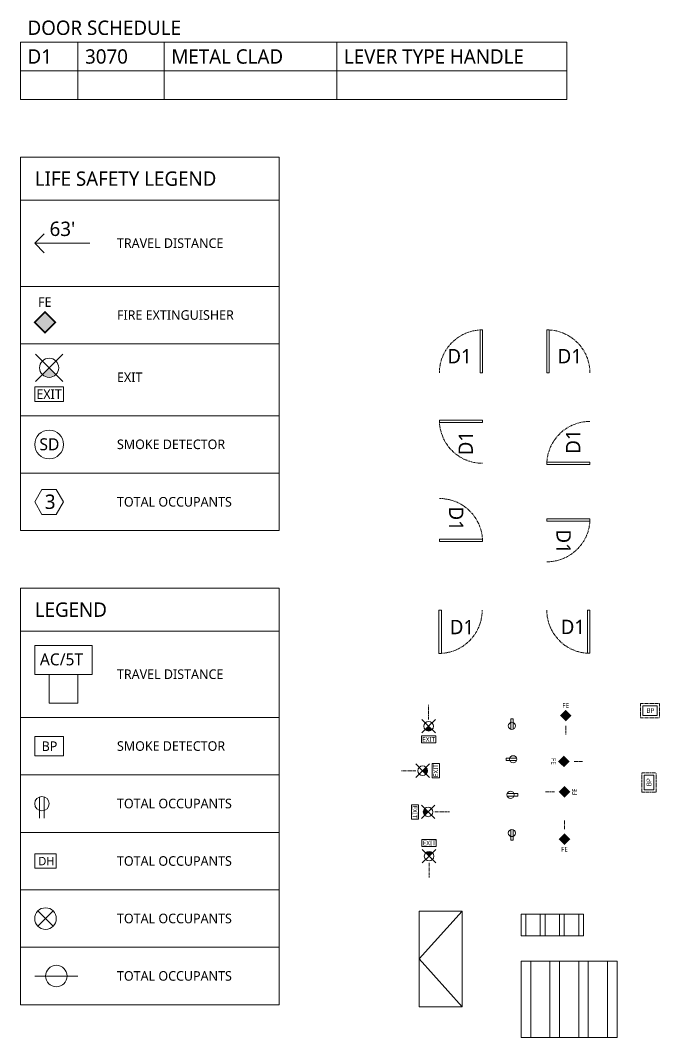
# Model space of a CAD drawing. Header units: feet. Extents: x -21894 to -15366, y -14204 to -9109.
# Drawn here: x -21894 to -21361, y -11912 to -11062 of the extents above; entities that cross this region are included whole.
import ezdxf

# ---------------------------------------------------------------- set-up
doc = ezdxf.new("R2010")
doc.units = ezdxf.units.FT
doc.header["$MEASUREMENT"] = 0
doc.linetypes.add('CENTERX2', pattern=[4, 2.5, -0.5, 0.5, -0.5])
doc.linetypes.add('DASHED', pattern=[0.75, 0.5, -0.25])
doc.layers.get('0').update_dxf_attribs({"color": 4, "linetype": 'CENTERX2', "lineweight": 5})
for name, color, linetype, lineweight in [('anno', 7, 'Continuous', 9), ('anno2', 6, 'CENTERX2', 5), ('caveat', 1, 'Continuous', 5), ('caveat2', 3, 'Continuous', 5), ('hatch', 250, 'Continuous', 5), ('pipe', 4, 'Continuous', 5), ('power', 1, 'Continuous', 5), ('wall', 7, 'Continuous', 9), ('wall-outside', 7, 'Continuous', 13)]:
    doc.layers.add(name, color=color, linetype=linetype, lineweight=lineweight)
doc.styles.add('building', font='Roboto_Light.ttf')

msp = doc.modelspace()

# ---------------------------------------------------------------- hatches: boundary and pattern name
at = {"layer": 'caveat2'}
h = msp.add_hatch(color=256, dxfattribs=at)
h.dxf.hatch_style = 1
h.paths.add_polyline_path([(-21870.10546, -11352.37854), (-21875.76231, -11358.03539, 0.414213562), (-21864.4486, -11358.03539)])
h = msp.add_hatch(color=256, dxfattribs=at)
h.dxf.hatch_style = 1
h.paths.add_polyline_path([(-21553.4235, -11651.70985), (-21556.25192, -11654.53828, 0.414213562), (-21550.59507, -11654.53828)])
h = msp.add_hatch(color=256, dxfattribs=at)
h.dxf.hatch_style = 1
h.paths.add_polyline_path([(-21558.4284, -11688.88819), (-21555.59997, -11691.71662, 0.198912367), (-21554.4284, -11688.88819, 0.198912367), (-21555.59997, -11686.05977)])
h = msp.add_hatch(color=256, dxfattribs=at)
h.dxf.hatch_style = 1
h.paths.add_polyline_path([(-21553.81575, -11723.25774), (-21556.64417, -11720.42931, 0.198912367), (-21557.81575, -11723.25774, 0.198912367), (-21556.64417, -11726.08616)])
h = msp.add_hatch(color=256, dxfattribs=at)
h.dxf.hatch_style = 1
h.paths.add_polyline_path([(-21550.17295, -11757.4323, 0.414213562), (-21555.8298, -11757.4323), (-21553.00138, -11760.26073)])
at = {"layer": 'hatch'}
h = msp.add_hatch(color=256, dxfattribs=at)
h.dxf.hatch_style = 1
h.paths.add_polyline_path([(-21882.10546, -11314.37854), (-21873.49122, -11305.7643), (-21864.87699, -11314.37854), (-21873.49122, -11322.99277)])
h = msp.add_hatch(color=256, dxfattribs=at)
h.dxf.hatch_style = 1
h.paths.add_polyline_path([(-21434.64322, -11642.85135), (-21438.95034, -11638.54423), (-21443.25746, -11642.85135), (-21438.95034, -11647.15847)])
h = msp.add_hatch(color=256, dxfattribs=at)
h.dxf.hatch_style = 1
h.paths.add_polyline_path([(-21440.52094, -11676.81907), (-21444.82806, -11681.12618), (-21440.52094, -11685.4333), (-21436.21382, -11681.12618)])
h = msp.add_hatch(color=256, dxfattribs=at)
h.dxf.hatch_style = 1
h.paths.add_polyline_path([(-21439.94306, -11710.8212), (-21435.63594, -11706.51409), (-21439.94306, -11702.20697), (-21444.25018, -11706.51409)])
h = msp.add_hatch(color=256, dxfattribs=at)
h.dxf.hatch_style = 1
h.paths.add_polyline_path([(-21444.30783, -11746.04361), (-21440.00071, -11750.35073), (-21435.6936, -11746.04361), (-21440.00071, -11741.73649)])

# ---------------------------------------------------------------- linework, layer by layer
for p, q in [((-21553.4235, -11646.05299), (-21553.4235, -11633.9225)), ((-21376.59799, -11632.66821), (-21360.59799, -11632.66821)), ((-21376.59799, -11632.66821), (-21376.59799, -11644.66821)), ((-21360.59799, -11632.66821), (-21360.59799, -11644.66821)), ((-21484.87682, -11645.45693), (-21482.87682, -11645.45693)), ((-21376.59799, -11644.66821), (-21360.59799, -11644.66821)), ((-21438.95034, -11651.31202), (-21438.95034, -11658.65895)), ((-21488.80288, -11680.31417), (-21488.80288, -11678.31417)), ((-21432.06026, -11681.12618), (-21424.71334, -11681.12618)), ((-21564.08526, -11688.88819), (-21576.21575, -11688.88819)), ((-21375.4789, -11706.72436), (-21375.4789, -11690.72436)), ((-21375.4789, -11690.72436), (-21363.4789, -11690.72436)), ((-21363.4789, -11706.72436), (-21363.4789, -11690.72436)), ((-21479.02364, -11708.03695), (-21479.02364, -11710.03695)), ((-21448.40373, -11706.51409), (-21455.75065, -11706.51409)), ((-21375.4789, -11706.72436), (-21363.4789, -11706.72436)), ((-21548.15889, -11723.25774), (-21536.02839, -11723.25774)), ((-21440.00071, -11737.58293), (-21440.00071, -11730.23601)), ((-21484.87682, -11746.93078), (-21482.87682, -11746.93078)), ((-21553.00138, -11765.91759), (-21553.00138, -11778.04809))]:
    msp.add_line(p, q)
for centre, start, end in [((-21508.40552, -11356.69912), 90, 180), ((-21454.75267, -11356.69912), 0, 90), ((-21508.40552, -11396.09684), 180, 270), ((-21418.75267, -11433.14894), 90, 180), ((-21544.40552, -11497.53965), 0, 90), ((-21454.75267, -11478.36829), 270, 0), ((-21544.73726, -11554.90292), 270, 0), ((-21418.75267, -11554.80157), 180, 270)]:
    msp.add_arc(centre, 36, start, end)
at = {"layer": 'anno'}
for p, q in [((-21894.10546, -11080.37854), (-21438.10546, -11080.37854)), ((-21894.10546, -11080.37854), (-21894.10546, -11104.37854)), ((-21846.10546, -11080.37854), (-21846.10546, -11104.37854)), ((-21774.10546, -11080.37854), (-21774.10546, -11104.37854)), ((-21630.10546, -11080.37854), (-21630.10546, -11104.37854)), ((-21438.10546, -11080.37854), (-21438.10546, -11104.37854)), ((-21894.10546, -11104.37854), (-21438.10546, -11104.37854)), ((-21894.10546, -11104.37854), (-21894.10546, -11128.37854)), ((-21846.10546, -11104.37854), (-21846.10546, -11128.37854)), ((-21774.10546, -11104.37854), (-21774.10546, -11128.37854)), ((-21630.10546, -11104.37854), (-21630.10546, -11128.37854)), ((-21438.10546, -11104.37854), (-21438.10546, -11128.37854)), ((-21894.10546, -11128.37854), (-21438.10546, -11128.37854)), ((-21894.10546, -11176.37854), (-21678.10546, -11176.37854)), ((-21894.10546, -11176.37854), (-21894.10546, -11212.37854)), ((-21678.10546, -11176.37854), (-21678.10546, -11212.37854)), ((-21894.10546, -11212.37854), (-21702.10546, -11212.37854)), ((-21894.10546, -11212.37854), (-21678.10546, -11212.37854)), ((-21894.10546, -11212.37854), (-21894.10546, -11284.37854)), ((-21678.10546, -11212.37854), (-21678.10546, -11284.37854)), ((-21894.10546, -11284.37854), (-21678.10546, -11284.37854)), ((-21894.10546, -11284.37854), (-21894.10546, -11332.37854)), ((-21678.10546, -11332.37854), (-21678.10546, -11284.37854)), ((-21894.10546, -11332.37854), (-21678.10546, -11332.37854)), ((-21894.10546, -11332.37854), (-21894.10546, -11392.37854)), ((-21678.10546, -11392.37854), (-21678.10546, -11332.37854)), ((-21894.10546, -11392.37854), (-21678.10546, -11392.37854)), ((-21894.10546, -11392.37854), (-21894.10546, -11440.37854)), ((-21678.10546, -11440.37854), (-21678.10546, -11392.37854)), ((-21894.10546, -11440.37854), (-21678.10546, -11440.37854)), ((-21894.10546, -11440.37854), (-21894.10546, -11488.37854)), ((-21678.10546, -11488.37854), (-21678.10546, -11440.37854)), ((-21894.10546, -11488.37854), (-21678.10546, -11488.37854)), ((-21894.10546, -11536.37854), (-21678.10546, -11536.37854)), ((-21894.10546, -11536.37854), (-21894.10546, -11572.37854)), ((-21678.10546, -11536.37854), (-21678.10546, -11572.37854)), ((-21894.10546, -11572.37854), (-21702.10546, -11572.37854)), ((-21894.10546, -11572.37854), (-21678.10546, -11572.37854)), ((-21894.10546, -11572.37854), (-21894.10546, -11644.37854)), ((-21678.10546, -11572.37854), (-21678.10546, -11644.37854)), ((-21894.10546, -11644.37854), (-21678.10546, -11644.37854)), ((-21894.10546, -11644.37854), (-21678.10546, -11644.37854)), ((-21894.10546, -11644.37854), (-21894.10546, -11692.37854)), ((-21678.10546, -11692.37854), (-21678.10546, -11644.37854)), ((-21894.10546, -11692.37854), (-21678.10546, -11692.37854)), ((-21894.10546, -11692.37854), (-21894.10546, -11740.37854)), ((-21678.10546, -11740.37854), (-21678.10546, -11692.37854)), ((-21894.10546, -11740.37854), (-21678.10546, -11740.37854)), ((-21894.10546, -11740.37854), (-21894.10546, -11788.37854)), ((-21678.10546, -11788.37854), (-21678.10546, -11740.37854)), ((-21894.10546, -11788.37854), (-21678.10546, -11788.37854)), ((-21894.10546, -11788.37854), (-21894.10546, -11836.37854)), ((-21678.10546, -11836.37854), (-21678.10546, -11788.37854)), ((-21894.10546, -11836.37854), (-21678.10546, -11836.37854)), ((-21894.10546, -11836.37854), (-21894.10546, -11884.37854)), ((-21678.10546, -11884.37854), (-21678.10546, -11836.37854)), ((-21894.10546, -11884.37854), (-21678.10546, -11884.37854))]:
    msp.add_line(p, q, dxfattribs=at)
at = {"layer": 'caveat'}
for q in [(-21874.10546, -11240.37854), (-21874.10546, -11256.37854)]:
    msp.add_line((-21882.10546, -11248.37854), q, dxfattribs=at)
at = {"layer": 'caveat', "linetype": 'DASHED'}
msp.add_line((-21836.10546, -11248.37854), (-21882.10546, -11248.37854), dxfattribs=at)
at = {"layer": 'caveat'}
for points, const_width in [([(-21873.49122, -11305.7643), (-21864.87699, -11314.37854), (-21873.49122, -11322.99277), (-21882.10546, -11314.37854)], 1.43571), ([(-21438.95034, -11638.54423), (-21443.25746, -11642.85135), (-21438.95034, -11647.15847), (-21434.64322, -11642.85135)], 0.71785), ([(-21444.82806, -11681.12618), (-21440.52094, -11685.4333), (-21436.21382, -11681.12618), (-21440.52094, -11676.81907)], 0.71785), ([(-21435.63594, -11706.51409), (-21439.94306, -11702.20697), (-21444.25018, -11706.51409), (-21439.94306, -11710.8212)], 0.71785), ([(-21440.00071, -11750.35073), (-21435.6936, -11746.04361), (-21440.00071, -11741.73649), (-21444.30783, -11746.04361)], 0.71785)]:
    msp.add_lwpolyline(points, close=True, dxfattribs=dict(at, const_width=const_width))
msp.add_lwpolyline([(-21876.10546, -11474.77084), (-21864.10546, -11474.77084), (-21858.10546, -11464.37854), (-21864.10546, -11453.98623), (-21876.10546, -11453.98623), (-21882.10546, -11464.37854)], close=True, dxfattribs=at)
msp.add_circle((-21870.10546, -11416.37854), 12, dxfattribs=at)
at = {"layer": 'caveat2'}
for p, q in [((-21870.10546, -11352.37854), (-21881.41917, -11341.06483)), ((-21870.10546, -11352.37854), (-21858.79175, -11341.06483)), ((-21870.10546, -11352.37854), (-21881.41917, -11363.69224)), ((-21870.10546, -11352.37854), (-21858.79175, -11363.69224)), ((-21882.10546, -11368.37854), (-21858.10546, -11368.37854)), ((-21882.10546, -11380.37854), (-21882.10546, -11368.37854)), ((-21858.10546, -11380.37854), (-21858.10546, -11368.37854)), ((-21882.10546, -11380.37854), (-21858.10546, -11380.37854)), ((-21553.4235, -11651.70985), (-21559.08035, -11646.05299)), ((-21553.4235, -11651.70985), (-21547.76664, -11646.05299)), ((-21553.4235, -11651.70985), (-21559.08035, -11657.3667)), ((-21553.4235, -11651.70985), (-21547.76664, -11657.3667)), ((-21559.4235, -11659.70985), (-21547.4235, -11659.70985)), ((-21559.4235, -11665.70985), (-21559.4235, -11659.70985)), ((-21547.4235, -11665.70985), (-21547.4235, -11659.70985)), ((-21559.4235, -11665.70985), (-21547.4235, -11665.70985)), ((-21558.4284, -11688.88819), (-21564.08526, -11683.23134)), ((-21558.4284, -11688.88819), (-21564.08526, -11694.54505)), ((-21558.4284, -11688.88819), (-21552.77155, -11683.23134)), ((-21558.4284, -11688.88819), (-21552.77155, -11694.54505)), ((-21550.4284, -11694.88819), (-21550.4284, -11682.88819)), ((-21544.4284, -11682.88819), (-21550.4284, -11682.88819)), ((-21544.4284, -11694.88819), (-21544.4284, -11682.88819)), ((-21544.4284, -11694.88819), (-21550.4284, -11694.88819)), ((-21567.81575, -11717.25774), (-21567.81575, -11729.25774)), ((-21567.81575, -11717.25774), (-21561.81575, -11717.25774)), ((-21561.81575, -11717.25774), (-21561.81575, -11729.25774)), ((-21553.81575, -11723.25774), (-21559.4726, -11717.60088)), ((-21553.81575, -11723.25774), (-21559.4726, -11728.91459)), ((-21553.81575, -11723.25774), (-21548.15889, -11717.60088)), ((-21553.81575, -11723.25774), (-21548.15889, -11728.91459)), ((-21567.81575, -11729.25774), (-21561.81575, -11729.25774)), ((-21559.00138, -11746.26073), (-21547.00138, -11746.26073)), ((-21559.00138, -11746.26073), (-21559.00138, -11752.26073)), ((-21547.00138, -11746.26073), (-21547.00138, -11752.26073)), ((-21559.00138, -11752.26073), (-21547.00138, -11752.26073)), ((-21553.00138, -11760.26073), (-21558.65823, -11754.60388)), ((-21553.00138, -11760.26073), (-21547.34452, -11754.60388)), ((-21553.00138, -11760.26073), (-21558.65823, -11765.91759)), ((-21553.00138, -11760.26073), (-21547.34452, -11765.91759))]:
    msp.add_line(p, q, dxfattribs=at)
for centre, radius in [((-21870.10546, -11352.37854), 8), ((-21553.4235, -11651.70985), 4), ((-21558.4284, -11688.88819), 4), ((-21553.81575, -11723.25774), 4), ((-21553.00138, -11760.26073), 4)]:
    msp.add_circle(centre, radius, dxfattribs=at)
at = {"layer": 'pipe'}
for p, q in [((-21882.10546, -11584.37854), (-21834.10546, -11584.37854)), ((-21882.10546, -11608.37854), (-21882.10546, -11584.37854)), ((-21834.10546, -11608.37854), (-21834.10546, -11584.37854)), ((-21882.10546, -11608.37854), (-21834.10546, -11608.37854)), ((-21870.10546, -11608.37854), (-21870.10546, -11632.37854)), ((-21846.10546, -11608.37854), (-21846.10546, -11632.37854)), ((-21870.10546, -11632.37854), (-21846.10546, -11632.37854)), ((-21882.10546, -11758.37854), (-21864.10546, -11758.37854)), ((-21882.10546, -11758.37854), (-21882.10546, -11770.37854)), ((-21864.10546, -11758.37854), (-21864.10546, -11770.37854)), ((-21882.10546, -11770.37854), (-21864.10546, -11770.37854)), ((-21873.10546, -11812.37854), (-21879.46942, -11806.01458)), ((-21873.10546, -11812.37854), (-21866.7415, -11806.01458)), ((-21561.37026, -11846.06518), (-21525.37026, -11806.06518)), ((-21873.10546, -11812.37854), (-21879.46942, -11818.7425)), ((-21873.10546, -11812.37854), (-21866.7415, -11818.7425)), ((-21561.37026, -11846.06518), (-21525.37026, -11886.06518))]:
    msp.add_line(p, q, dxfattribs=at)
msp.add_circle((-21873.10546, -11812.37854), 9, dxfattribs=at)
at = {"layer": 'power'}
for p, q in [((-21374.59799, -11634.66821), (-21362.59799, -11634.66821)), ((-21374.59799, -11634.66821), (-21374.59799, -11642.66821)), ((-21362.59799, -11634.66821), (-21362.59799, -11642.66821)), ((-21484.87682, -11654.28536), (-21484.87682, -11645.45693)), ((-21482.87682, -11654.28536), (-21482.87682, -11645.45693)), ((-21374.59799, -11642.66821), (-21362.59799, -11642.66821)), ((-21882.10546, -11660.37854), (-21858.10546, -11660.37854)), ((-21882.10546, -11660.37854), (-21882.10546, -11676.37854)), ((-21858.10546, -11660.37854), (-21858.10546, -11676.37854)), ((-21882.10546, -11676.37854), (-21858.10546, -11676.37854)), ((-21479.97445, -11678.31417), (-21488.80288, -11678.31417)), ((-21479.97445, -11680.31417), (-21488.80288, -11680.31417)), ((-21373.4789, -11704.72436), (-21373.4789, -11692.72436)), ((-21373.4789, -11692.72436), (-21365.4789, -11692.72436)), ((-21365.4789, -11704.72436), (-21365.4789, -11692.72436)), ((-21487.85207, -11708.03695), (-21479.02364, -11708.03695)), ((-21373.4789, -11704.72436), (-21365.4789, -11704.72436)), ((-21878.10546, -11710.72168), (-21878.10546, -11728.37854)), ((-21874.10546, -11710.72168), (-21874.10546, -11728.37854)), ((-21487.85207, -11710.03695), (-21479.02364, -11710.03695)), ((-21484.87682, -11738.10235), (-21484.87682, -11746.93078)), ((-21482.87682, -11738.10235), (-21482.87682, -11746.93078)), ((-21864.10546, -11860.37854), (-21882.10546, -11860.37854)), ((-21864.10546, -11860.37854), (-21846.10546, -11860.37854))]:
    msp.add_line(p, q, dxfattribs=at)
for centre, radius in [((-21483.87682, -11651.45693), 3), ((-21482.80288, -11679.31417), 3), ((-21485.02364, -11709.03695), 3), ((-21876.10546, -11716.37854), 6), ((-21483.87682, -11740.93078), 3), ((-21864.10546, -11860.37854), 9)]:
    msp.add_circle(centre, radius, dxfattribs=at)
at = {"layer": 'wall'}
for p, q in [((-21510.40552, -11356.69912), (-21510.40552, -11320.69912)), ((-21510.40552, -11320.69912), (-21508.40552, -11320.69912)), ((-21508.40552, -11356.69912), (-21508.40552, -11320.69912)), ((-21454.75267, -11356.69912), (-21454.75267, -11320.69912)), ((-21452.75267, -11320.69912), (-21454.75267, -11320.69912)), ((-21452.75267, -11356.69912), (-21452.75267, -11320.69912)), ((-21510.40552, -11356.69912), (-21508.40552, -11356.69912)), ((-21452.75267, -11356.69912), (-21454.75267, -11356.69912)), ((-21508.40552, -11396.09684), (-21544.40552, -11396.09684)), ((-21544.40552, -11398.09684), (-21544.40552, -11396.09684)), ((-21508.40552, -11398.09684), (-21544.40552, -11398.09684)), ((-21508.40552, -11398.09684), (-21508.40552, -11396.09684)), ((-21418.75267, -11431.14894), (-21454.75267, -11431.14894)), ((-21454.75267, -11431.14894), (-21454.75267, -11433.14894)), ((-21418.75267, -11433.14894), (-21454.75267, -11433.14894)), ((-21418.75267, -11431.14894), (-21418.75267, -11433.14894)), ((-21454.75267, -11478.36829), (-21418.75267, -11478.36829)), ((-21454.75267, -11480.36829), (-21454.75267, -11478.36829)), ((-21418.75267, -11480.36829), (-21418.75267, -11478.36829)), ((-21454.75267, -11480.36829), (-21418.75267, -11480.36829)), ((-21544.40552, -11495.53965), (-21508.40552, -11495.53965)), ((-21544.40552, -11495.53965), (-21544.40552, -11497.53965)), ((-21508.40552, -11495.53965), (-21508.40552, -11497.53965)), ((-21544.40552, -11497.53965), (-21508.40552, -11497.53965)), ((-21544.73726, -11554.90292), (-21544.73726, -11590.90292)), ((-21542.73726, -11554.90292), (-21544.73726, -11554.90292)), ((-21542.73726, -11554.90292), (-21542.73726, -11590.90292)), ((-21420.75267, -11554.80157), (-21420.75267, -11590.80157)), ((-21420.75267, -11554.80157), (-21418.75267, -11554.80157)), ((-21418.75267, -11554.80157), (-21418.75267, -11590.80157)), ((-21542.73726, -11590.90292), (-21544.73726, -11590.90292)), ((-21420.75267, -11590.80157), (-21418.75267, -11590.80157)), ((-21561.37026, -11886.06518), (-21561.37026, -11806.06518)), ((-21561.37026, -11806.06518), (-21525.37026, -11806.06518)), ((-21525.37026, -11886.06518), (-21525.37026, -11806.06518)), ((-21476.16906, -11911.81989), (-21476.16906, -11847.81989)), ((-21476.16906, -11847.81989), (-21396.16906, -11847.81989)), ((-21468.16906, -11911.81989), (-21468.16906, -11847.81989)), ((-21452.16906, -11911.81989), (-21452.16906, -11847.81989)), ((-21444.16906, -11911.81989), (-21444.16906, -11847.81989)), ((-21428.16906, -11911.81989), (-21428.16906, -11847.81989)), ((-21420.16906, -11911.81989), (-21420.16906, -11847.81989)), ((-21404.16906, -11911.81989), (-21404.16906, -11847.81989)), ((-21396.16906, -11911.81989), (-21396.16906, -11847.81989)), ((-21561.37026, -11886.06518), (-21525.37026, -11886.06518)), ((-21476.16906, -11911.81989), (-21396.16906, -11911.81989))]:
    msp.add_line(p, q, dxfattribs=at)
at = {"layer": 'wall-outside'}
for p, q in [((-21476.16906, -11808.80281), (-21476.16906, -11826.80281)), ((-21476.16906, -11808.80281), (-21424.16906, -11808.80281)), ((-21472.16906, -11808.80281), (-21472.16906, -11826.80281)), ((-21460.16906, -11808.80281), (-21460.16906, -11826.80281)), ((-21456.16906, -11808.80281), (-21456.16906, -11826.80281)), ((-21444.16906, -11808.80281), (-21444.16906, -11826.80281)), ((-21440.16906, -11808.80281), (-21440.16906, -11826.80281)), ((-21428.16906, -11808.80281), (-21428.16906, -11826.80281)), ((-21424.16906, -11808.80281), (-21424.16906, -11826.80281)), ((-21476.16906, -11826.80281), (-21424.16906, -11826.80281))]:
    msp.add_line(p, q, dxfattribs=at)

# ---------------------------------------------------------------- texts
at = {"layer": 'anno', "char_height": 12, "style": 'building'}
for s, width, insert, attachment_point in [('DOOR SCHEDULE', 144.8594258, (-21888.10546, -11062.35793), 1), ('LIFE SAFETY LEGEND', 165.2880761, (-21882.10546, -11188.35793), 1), ('D1', 15.3979831, (-21517.40552, -11336.67851), 3), ('D1', 15.3979831, (-21445.75267, -11336.67851), 1), ('LEGEND', 165.2880761, (-21882.10546, -11548.35793), 1), ('D1', 15.3979831, (-21535.73726, -11562.90292), 1), ('D1', 15.3979831, (-21443.15066, -11562.80157), 1)]:
    msp.add_mtext_dynamic_manual_height_columns(s, width=width, gutter_width=1, heights=[0], dxfattribs=dict(at, insert=insert, attachment_point=attachment_point))
for insert, attachment_point, rotation in [((-21528.42613, -11405.09684), 3, 90), ((-21438.77328, -11424.14894), 1, 90), ((-21524.38492, -11488.53965), 3, 270), ((-21434.73207, -11487.36829), 1, 270)]:
    msp.add_mtext_dynamic_manual_height_columns('D1', width=15.3979831, gutter_width=1, heights=[0], dxfattribs=dict(at, insert=insert, attachment_point=attachment_point, rotation=rotation))
at = {"layer": 'anno2', "attachment_point": 1, "style": 'building'}
for s, width, insert, char_height in [('D1', 15.4263334, (-21888.10546, -11086.35793), 12), ('3070', 39.9213263, (-21840.10546, -11086.35793), 12), ('METAL CLAD', 97.5419871, (-21768.10546, -11086.35793), 12), ('LEVER TYPE HANDLE', 161.7126088, (-21624.10546, -11086.35793), 12), ('TRAVEL DISTANCE', 165.2880761, (-21813.47921, -11244.26865), 8), ('FIRE EXTINGUISHER', 165.2880761, (-21813.47921, -11304.26865), 8), ('EXIT', 165.2880761, (-21813.47921, -11356.26865), 8), ('SMOKE DETECTOR', 165.2880761, (-21813.47921, -11412.26865), 8), ('TOTAL OCCUPANTS', 165.2880761, (-21813.47921, -11460.26865), 8), ('TRAVEL DISTANCE', 165.2880761, (-21813.47921, -11604.26865), 8), ('SMOKE DETECTOR', 165.2880761, (-21813.47921, -11664.26865), 8), ('TOTAL OCCUPANTS', 165.2880761, (-21813.47921, -11712.26865), 8), ('TOTAL OCCUPANTS', 165.2880761, (-21813.47921, -11760.26865), 8), ('TOTAL OCCUPANTS', 165.2880761, (-21813.47921, -11808.26865), 8), ('TOTAL OCCUPANTS', 165.2880761, (-21813.47921, -11856.26865), 8)]:
    msp.add_mtext_dynamic_manual_height_columns(s, width=width, gutter_width=1, heights=[0], dxfattribs=dict(at, insert=insert, char_height=char_height))
at = {"layer": 'caveat', "linetype": 'DASHED', "insert": (-21869.70938, -11230.29536), "char_height": 12, "attachment_point": 1, "style": 'building'}
msp.add_mtext_dynamic_manual_height_columns("63'", width=12, gutter_width=1, heights=[12.72605], dxfattribs=at)
at = {"layer": 'caveat', "style": 'building'}
for s, width, gutter_width, insert, char_height, attachment_point in [('FE', 11.6073834, 0.71785, (-21879.29491, -11301.45718), 8, 7), ('SD', 9.1102985, 0.74776, (-21878.21576, -11411.24117), 10, 1), ('3', 9.1102985, 0.74776, (-21873.66061, -11458.2137), 12, 1), ('FE', 5.8036917, 0.35893, (-21441.85219, -11632.39067), 4, 1), ('FE', 5.8036917, 0.35893, (-21442.90256, -11752.50428), 4, 1)]:
    msp.add_mtext_dynamic_manual_height_columns(s, width=width, gutter_width=gutter_width, heights=[0], dxfattribs=dict(at, insert=insert, char_height=char_height, attachment_point=attachment_point))
at = {"layer": 'caveat', "char_height": 4, "attachment_point": 1, "style": 'building'}
for insert, rotation in [((-21446.98162, -11678.22434), 270), ((-21433.48238, -11709.41593), 90)]:
    msp.add_mtext_dynamic_manual_height_columns('FE', width=5.8036917, gutter_width=0.35893, heights=[0], dxfattribs=dict(at, insert=insert, rotation=rotation))
at = {"layer": 'caveat2', "style": 'building'}
for width, gutter_width, insert, char_height, attachment_point in [(9.6728195, 0.59821, (-21880.77828, -11370.37854), 8, 1), (4.8364098, 0.29911, (-21558.75991, -11660.70985), 4, 1), (4.8364098, 0.29911, (-21558.33779, -11751.26073), 4, 7)]:
    msp.add_mtext_dynamic_manual_height_columns('EXIT', width=width, gutter_width=gutter_width, heights=[0], dxfattribs=dict(at, insert=insert, char_height=char_height, attachment_point=attachment_point))
at = {"layer": 'caveat2', "char_height": 4, "attachment_point": 1, "style": 'building'}
for insert, rotation in [((-21549.4284, -11694.2246), 90), ((-21562.81575, -11717.92133), 270)]:
    msp.add_mtext_dynamic_manual_height_columns('EXIT', width=4.8364098, gutter_width=0.29911, heights=[0], dxfattribs=dict(at, insert=insert, rotation=rotation))
at = {"layer": 'pipe', "attachment_point": 1, "style": 'building'}
for s, width, insert, char_height in [('AC/5T', 39.4277963, (-21877.81936, -11590.8806), 10), ('DH', 11.9134506, (-21879.06218, -11760.87854), 7)]:
    msp.add_mtext_dynamic_manual_height_columns(s, width=width, gutter_width=1, heights=[0], dxfattribs=dict(at, insert=insert, char_height=char_height))
at = {"layer": 'power', "attachment_point": 1, "style": 'building'}
for width, gutter_width, insert, char_height in [(6.2021915, 1, (-21371.69909, -11636.66821), 4), (12.404383, 2, (-21876.30765, -11664.37854), 8)]:
    msp.add_mtext_dynamic_manual_height_columns('BP', width=width, gutter_width=gutter_width, heights=[0], dxfattribs=dict(at, insert=insert, char_height=char_height))
at = {"layer": 'power', "insert": (-21371.4789, -11701.82545), "char_height": 4, "attachment_point": 1, "rotation": 90, "style": 'building'}
msp.add_mtext_dynamic_manual_height_columns('BP', width=6.2021915, gutter_width=1, heights=[0], dxfattribs=at)

doc.saveas('drawing.dxf')
